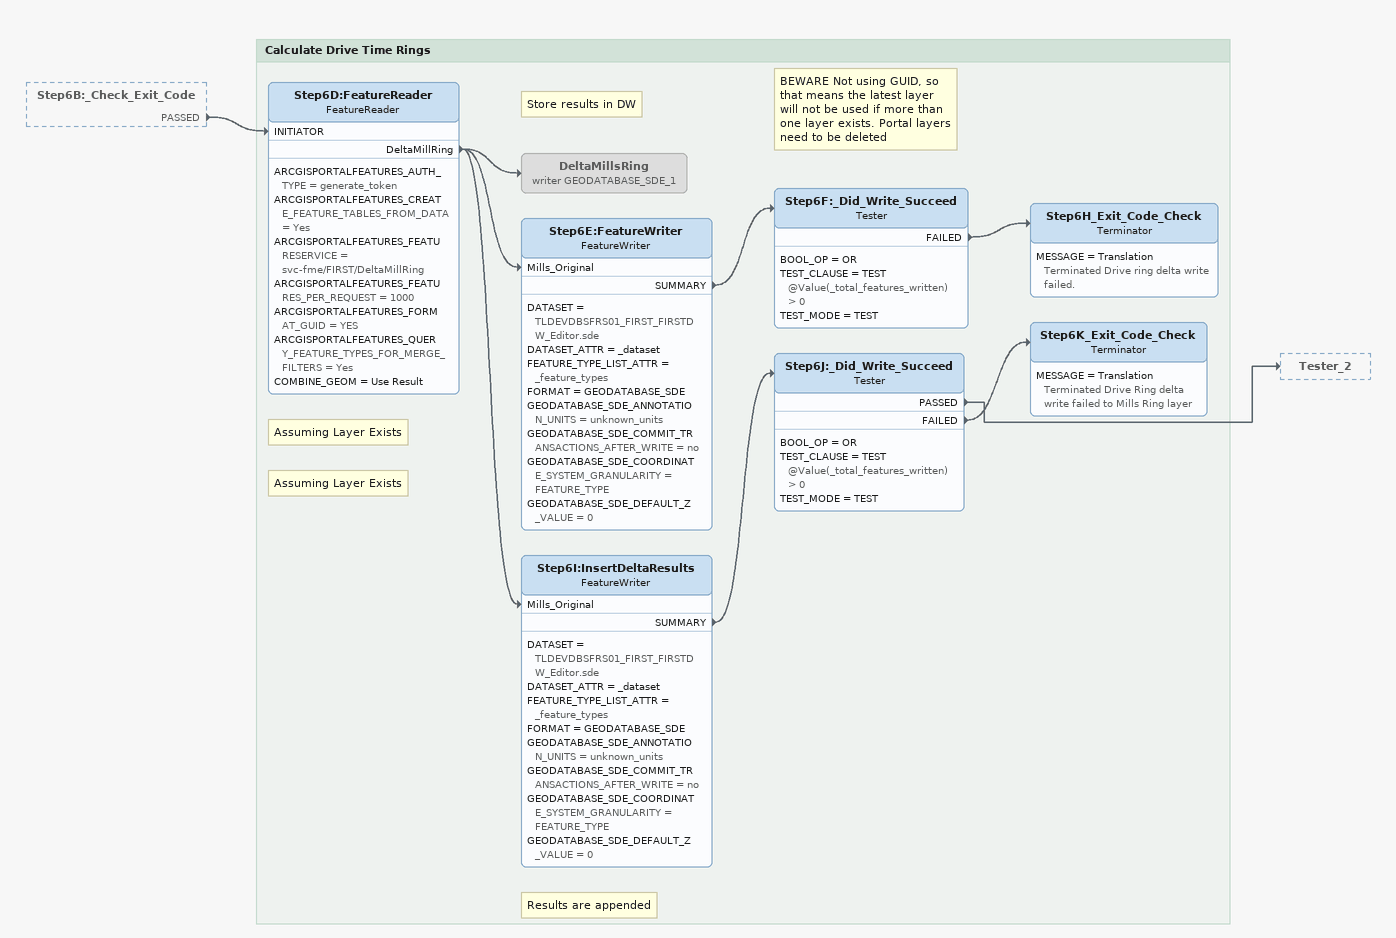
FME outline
Step6B:_Check_Exit_Code [outside]
    PASSED -> Step6D:FeatureReader [INITIATOR]

Bookmark: Calculate Drive Time Rings
Note: BEWARE Not using GUID, so that means the latest layer will not be used if more than one layer exists. Portal layers need to be deleted
Step6D:FeatureReader: FeatureReader
    ARCGISPORTALFEATURES_AUTH_TYPE = generate_token
    ARCGISPORTALFEATURES_CREATE_FEATURE_TABLES_FROM_DATA = Yes
    ARCGISPORTALFEATURES_FEATURESERVICE = svc-fme/FIRST/DeltaMillRing
    ARCGISPORTALFEATURES_FEATURES_PER_REQUEST = 1000
    ARCGISPORTALFEATURES_FORMAT_GUID = YES
    ARCGISPORTALFEATURES_QUERY_FEATURE_TYPES_FOR_MERGE_FILTERS = Yes
    COMBINE_GEOM = Use Result
    DeltaMillRing -> DeltaMillsRing (writer GEODATABASE_SDE_1)
    DeltaMillRing -> Step6E:FeatureWriter [Mills_Original]
    DeltaMillRing -> Step6I:InsertDeltaResults [Mills_Original]
Note: Store results in DW
DeltaMillsRing (writer GEODATABASE_SDE_1) [off]
Note: Assuming Layer Exists
Step6E:FeatureWriter: FeatureWriter
    DATASET = TLDEVDBSFRS01_FIRST_FIRSTDW_Editor.sde
    DATASET_ATTR = _dataset
    FEATURE_TYPE_LIST_ATTR = _feature_types
    FORMAT = GEODATABASE_SDE
    GEODATABASE_SDE_ANNOTATION_UNITS = unknown_units
    GEODATABASE_SDE_COMMIT_TRANSACTIONS_AFTER_WRITE = no
    GEODATABASE_SDE_COORDINATE_SYSTEM_GRANULARITY = FEATURE_TYPE
    GEODATABASE_SDE_DEFAULT_Z_VALUE = 0
    SUMMARY -> Step6F:_Did_Write_Succeed
Step6F:_Did_Write_Succeed: Tester
    BOOL_OP = OR
    TEST_CLAUSE = TEST @Value(_total_features_written) > 0
    TEST_MODE = TEST
    FAILED -> Step6H_Exit_Code_Check
Step6H_Exit_Code_Check: Terminator
    MESSAGE = Translation Terminated Drive ring delta write failed.
Note: Assuming Layer Exists
Note: Results are appended
Step6I:InsertDeltaResults: FeatureWriter
    DATASET = TLDEVDBSFRS01_FIRST_FIRSTDW_Editor.sde
    DATASET_ATTR = _dataset
    FEATURE_TYPE_LIST_ATTR = _feature_types
    FORMAT = GEODATABASE_SDE
    GEODATABASE_SDE_ANNOTATION_UNITS = unknown_units
    GEODATABASE_SDE_COMMIT_TRANSACTIONS_AFTER_WRITE = no
    GEODATABASE_SDE_COORDINATE_SYSTEM_GRANULARITY = FEATURE_TYPE
    GEODATABASE_SDE_DEFAULT_Z_VALUE = 0
    SUMMARY -> Step6J:_Did_Write_Succeed
Step6J:_Did_Write_Succeed: Tester
    BOOL_OP = OR
    TEST_CLAUSE = TEST @Value(_total_features_written) > 0
    TEST_MODE = TEST
    PASSED -> Tester_2
    FAILED -> Step6K_Exit_Code_Check
Step6K_Exit_Code_Check: Terminator
    MESSAGE = Translation Terminated Drive Ring delta write failed to Mills Ring layer
